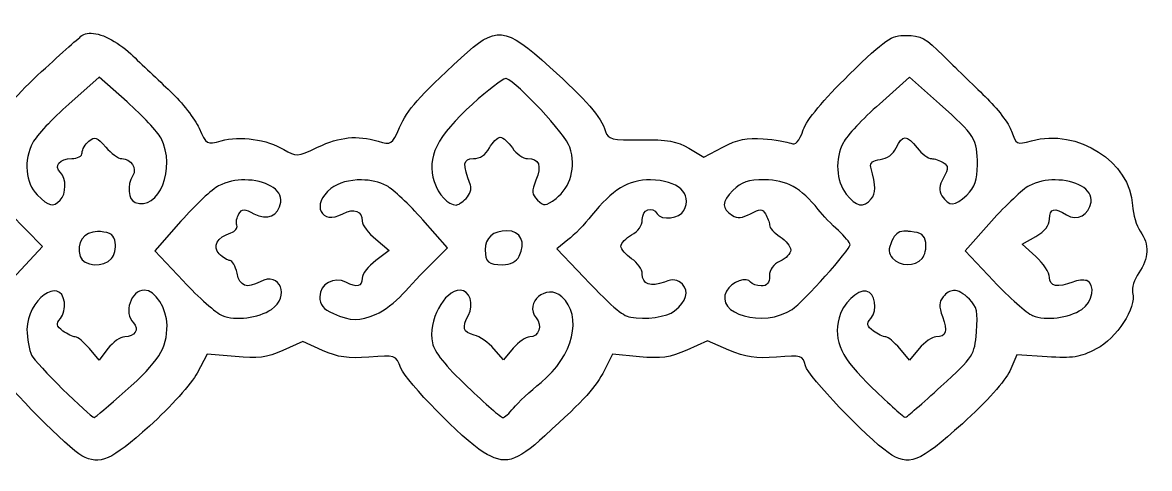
# Model space of a CAD drawing. Header units: centimetres. Extents: x -10 to 10, y -11 to 10.9.
# Drawn here: x -2.83 to 6.19, y -10.96 to -7.39 of the extents above; entities that cross this region are included whole.
import ezdxf

# ---------------------------------------------------------------- set-up
doc = ezdxf.new("R2010")
doc.units = ezdxf.units.CM
doc.header["$MEASUREMENT"] = 0
doc.layers.add('Layer 1', color=7, linetype='Continuous')

msp = doc.modelspace()

# ---------------------------------------------------------------- linework, layer by layer
at = {"layer": 'Layer 1', "color": 43, "lineweight": 25}
for points, knots in [([(-2.29999, -7.47759), (-2.32019, -7.4788), (-2.33765, -7.48355), (-2.35208, -7.49247), (-2.35208, -7.49247), (-2.36973, -7.50338), (-2.5177, -7.63505), (-2.68033, -7.78434), (-2.68033, -7.78434), (-2.86903, -7.95756), (-3.00184, -8.11169), (-3.04827, -8.21015), (-3.04827, -8.21015), (-3.11306, -8.34757), (-3.1302, -8.36172), (-3.20537, -8.34079), (-3.20537, -8.34079), (-3.36766, -8.2956), (-3.56282, -8.31337), (-3.71469, -8.38792), (-3.71469, -8.38792), (-3.71469, -8.38792), (-3.86765, -8.46316), (-3.86765, -8.46316), (-3.86765, -8.46316), (-3.86765, -8.46316), (-4.00325, -8.39536), (-4.00325, -8.39536), (-4.00325, -8.39536), (-4.10415, -8.34491), (-4.20107, -8.32872), (-4.37945, -8.33169), (-4.37945, -8.33169), (-4.37945, -8.33169), (-4.62006, -8.335), (-4.62006, -8.335), (-4.62006, -8.335), (-4.62006, -8.335), (-4.69613, -8.19113), (-4.69613, -8.19113), (-4.69613, -8.19113), (-4.73831, -8.11163), (-4.90991, -7.92188), (-5.0773, -7.77028), (-5.0773, -7.77028), (-5.49458, -7.39233), (-5.52758, -7.39332), (-5.93389, -7.78516), (-5.93389, -7.78516), (-6.121, -7.96561), (-6.25797, -8.12984), (-6.29935, -8.22338), (-6.29935, -8.22338), (-6.36381, -8.36909), (-6.36868, -8.37224), (-6.47546, -8.34162), (-6.47546, -8.34162), (-6.65057, -8.2914), (-6.77654, -8.3049), (-6.96907, -8.39454), (-6.96907, -8.39454), (-7.11993, -8.46477), (-7.16049, -8.50422), (-7.21877, -8.63597), (-7.21877, -8.63597), (-7.25699, -8.72238), (-7.28049, -8.82321), (-7.27086, -8.86004), (-7.27086, -8.86004), (-7.26123, -8.89687), (-7.28418, -8.97929), (-7.32212, -9.04359), (-7.32212, -9.04359), (-7.39306, -9.16383), (-7.38723, -9.29512), (-7.30641, -9.39251), (-7.30641, -9.39251), (-7.2854, -9.41782), (-7.26471, -9.49841), (-7.26093, -9.57193), (-7.26093, -9.57193), (-7.25181, -9.74928), (-7.11128, -9.93054), (-6.91449, -10.01759), (-6.91449, -10.01759), (-6.79093, -10.07224), (-6.71685, -10.0816), (-6.5449, -10.06555), (-6.5449, -10.06555), (-6.5449, -10.06555), (-6.33075, -10.04571), (-6.33075, -10.04571), (-6.33075, -10.04571), (-6.33075, -10.04571), (-6.28445, -10.15568), (-6.28445, -10.15568), (-6.28445, -10.15568), (-6.23692, -10.26944), (-6.15209, -10.36414), (-5.79662, -10.69725), (-5.79662, -10.69725), (-5.51721, -10.95908), (-5.40274, -10.95819), (-5.1393, -10.69229), (-5.1393, -10.69229), (-5.07256, -10.62493), (-4.94705, -10.5043), (-4.86066, -10.4244), (-4.86066, -10.4244), (-4.77427, -10.3445), (-4.68479, -10.22617), (-4.6614, -10.16147), (-4.6614, -10.16147), (-4.6614, -10.16147), (-4.61841, -10.04406), (-4.61841, -10.04406), (-4.61841, -10.04406), (-4.61841, -10.04406), (-4.39517, -10.06473), (-4.39517, -10.06473), (-4.39517, -10.06473), (-4.20933, -10.082), (-4.14229, -10.07246), (-3.99747, -10.01016), (-3.99747, -10.01016), (-3.82702, -9.93684), (-3.8209, -9.93683), (-3.72793, -9.99776), (-3.72793, -9.99776), (-3.65728, -10.04406), (-3.56397, -10.06037), (-3.36578, -10.06225), (-3.36578, -10.06225), (-3.09927, -10.06476), (-3.09938, -10.06498), (-3.03009, -10.18131), (-3.03009, -10.18131), (-2.95545, -10.30663), (-2.46418, -10.80032), (-2.35706, -10.85765), (-2.35706, -10.85765), (-2.21155, -10.93552), (-2.12526, -10.89787), (-1.81714, -10.62035), (-1.81714, -10.62035), (-1.64455, -10.46491), (-1.48026, -10.28279), (-1.43432, -10.19619), (-1.43432, -10.19619), (-1.43432, -10.19619), (-1.35412, -10.04405), (-1.35412, -10.04405), (-1.35412, -10.04405), (-1.35412, -10.04405), (-1.13088, -10.06472), (-1.13088, -10.06472), (-1.13088, -10.06472), (-0.94783, -10.08173), (-0.8783, -10.07272), (-0.74806, -10.01511), (-0.74806, -10.01511), (-0.74806, -10.01511), (-0.58931, -9.94483), (-0.58931, -9.94483), (-0.58931, -9.94483), (-0.58931, -9.94483), (-0.43056, -10.01511), (-0.43056, -10.01511), (-0.43056, -10.01511), (-0.30545, -10.07046), (-0.22602, -10.08148), (-0.05849, -10.06803), (-0.05849, -10.06803), (0.15309, -10.05105), (0.15372, -10.05202), (0.197, -10.1565), (0.197, -10.1565), (0.24378, -10.26944), (0.68785, -10.72226), (0.85515, -10.82788), (0.85515, -10.82788), (1.02659, -10.93611), (1.11535, -10.91269), (1.35042, -10.69724), (1.35042, -10.69724), (1.67944, -10.39568), (1.75515, -10.31243), (1.82584, -10.17386), (1.82584, -10.17386), (1.82584, -10.17386), (1.89116, -10.0457), (1.89116, -10.0457), (1.89116, -10.0457), (1.89116, -10.0457), (2.10613, -10.06554), (2.10613, -10.06554), (2.10613, -10.06554), (2.28175, -10.08194), (2.35056, -10.07274), (2.48647, -10.01262), (2.48647, -10.01262), (2.48647, -10.01262), (2.65266, -9.93903), (2.65266, -9.93903), (2.65266, -9.93903), (2.65266, -9.93903), (2.82299, -10.01179), (2.82299, -10.01179), (2.82299, -10.01179), (2.95786, -10.0698), (3.03697, -10.08143), (3.20416, -10.06801), (3.20416, -10.06801), (3.40815, -10.05163), (3.41536, -10.05408), (3.4365, -10.13829), (3.4365, -10.13829), (3.45758, -10.2223), (3.92404, -10.71158), (4.09879, -10.83282), (4.09879, -10.83282), (4.26281, -10.94662), (4.34644, -10.91442), (4.69245, -10.60131), (4.69245, -10.60131), (4.88993, -10.42262), (5.03674, -10.25947), (5.07196, -10.17963), (5.07196, -10.17963), (5.07196, -10.17963), (5.12901, -10.04899), (5.12901, -10.04899), (5.12901, -10.04899), (5.12901, -10.04899), (5.37044, -10.06553), (5.37044, -10.06553), (5.37044, -10.06553), (5.57655, -10.07974), (5.63331, -10.07113), (5.76401, -10.00352), (5.76401, -10.00352), (5.92996, -9.91768), (6.0869, -9.67517), (6.05588, -9.5529), (6.05588, -9.5529), (6.0468, -9.51709), (6.06905, -9.44615), (6.10549, -9.39498), (6.10549, -9.39498), (6.18622, -9.2816), (6.19059, -9.16675), (6.11707, -9.06177), (6.11707, -9.06177), (6.08668, -9.01838), (6.05843, -8.92623), (6.05506, -8.85672), (6.05506, -8.85672), (6.03811, -8.50727), (5.61487, -8.23551), (5.2456, -8.33748), (5.2456, -8.33748), (5.12522, -8.37072), (5.12146, -8.36879), (5.08602, -8.26141), (5.08602, -8.26141), (5.066, -8.20076), (4.971, -8.07619), (4.87518, -7.98442), (4.87518, -7.98442), (4.77937, -7.89266), (4.62839, -7.74493), (4.53949, -7.65617), (4.53949, -7.65617), (4.40113, -7.51802), (4.35784, -7.49494), (4.24266, -7.49494), (4.24266, -7.49494), (4.11882, -7.49494), (4.0826, -7.51986), (3.78625, -7.80913), (3.78625, -7.80913), (3.57812, -8.01229), (3.44828, -8.16854), (3.41831, -8.25148), (3.41831, -8.25148), (3.38425, -8.34577), (3.35836, -8.37454), (3.31992, -8.35814), (3.31992, -8.35814), (3.29115, -8.34587), (3.19093, -8.3292), (3.0975, -8.32176), (3.0975, -8.32176), (2.96662, -8.31133), (2.89258, -8.32631), (2.77504, -8.38791), (2.77504, -8.38791), (2.77504, -8.38791), (2.62208, -8.46811), (2.62208, -8.46811), (2.62208, -8.46811), (2.62208, -8.46811), (2.50302, -8.39783), (2.50302, -8.39783), (2.50302, -8.39783), (2.40836, -8.34188), (2.32963, -8.32767), (2.12103, -8.33003), (2.12103, -8.33003), (1.88385, -8.33271), (1.85591, -8.32648), (1.83578, -8.26306), (1.83578, -8.26306), (1.798, -8.14402), (1.68507, -8.01332), (1.39012, -7.74878), (1.39012, -7.74878), (1.02548, -7.42173), (0.95864, -7.41514), (0.67905, -7.67354), (0.67905, -7.67354), (0.33439, -7.99209), (0.25011, -8.0873), (0.18626, -8.23165), (0.18626, -8.23165), (0.12544, -8.36913), (0.1205, -8.37208), (0.01428, -8.34162), (0.01428, -8.34162), (-0.15875, -8.29199), (-0.28722, -8.30454), (-0.47024, -8.38958), (-0.47024, -8.38958), (-0.6364, -8.46678), (-0.64175, -8.46777), (-0.74061, -8.40777), (-0.74061, -8.40777), (-0.87352, -8.32711), (-1.09291, -8.29642), (-1.24166, -8.33749), (-1.24166, -8.33749), (-1.35878, -8.36983), (-1.36165, -8.36757), (-1.41943, -8.23662), (-1.41943, -8.23662), (-1.45184, -8.16315), (-1.55531, -8.0309), (-1.64846, -7.9431), (-1.64846, -7.9431), (-1.74161, -7.85529), (-1.88377, -7.7209), (-1.96513, -7.64379), (-1.96513, -7.64379), (-2.07802, -7.53679), (-2.21244, -7.47233), (-2.29999, -7.4776), (-2.29999, -7.4776), (-2.29999, -7.4776), (-2.29999, -7.47759), (-2.29999, -7.47759)], [0, 0, 0, 0, 0.010989, 0.010989, 0.010989, 0.010989, 0.021978, 0.021978, 0.021978, 0.021978, 0.032967, 0.032967, 0.032967, 0.032967, 0.043956, 0.043956, 0.043956, 0.043956, 0.0549451, 0.0549451, 0.0549451, 0.0549451, 0.0659341, 0.0659341, 0.0659341, 0.0659341, 0.0769231, 0.0769231, 0.0769231, 0.0769231, 0.0879121, 0.0879121, 0.0879121, 0.0879121, 0.0989011, 0.0989011, 0.0989011, 0.0989011, 0.1098901, 0.1098901, 0.1098901, 0.1098901, 0.1208791, 0.1208791, 0.1208791, 0.1208791, 0.1318681, 0.1318681, 0.1318681, 0.1318681, 0.1428571, 0.1428571, 0.1428571, 0.1428571, 0.1538462, 0.1538462, 0.1538462, 0.1538462, 0.1648352, 0.1648352, 0.1648352, 0.1648352, 0.1758242, 0.1758242, 0.1758242, 0.1758242, 0.1868132, 0.1868132, 0.1868132, 0.1868132, 0.1978022, 0.1978022, 0.1978022, 0.1978022, 0.2087912, 0.2087912, 0.2087912, 0.2087912, 0.2197802, 0.2197802, 0.2197802, 0.2197802, 0.2307692, 0.2307692, 0.2307692, 0.2307692, 0.2417582, 0.2417582, 0.2417582, 0.2417582, 0.2527473, 0.2527473, 0.2527473, 0.2527473, 0.2637363, 0.2637363, 0.2637363, 0.2637363, 0.2747253, 0.2747253, 0.2747253, 0.2747253, 0.2857143, 0.2857143, 0.2857143, 0.2857143, 0.2967033, 0.2967033, 0.2967033, 0.2967033, 0.3076923, 0.3076923, 0.3076923, 0.3076923, 0.3186813, 0.3186813, 0.3186813, 0.3186813, 0.3296703, 0.3296703, 0.3296703, 0.3296703, 0.3406593, 0.3406593, 0.3406593, 0.3406593, 0.3516484, 0.3516484, 0.3516484, 0.3516484, 0.3626374, 0.3626374, 0.3626374, 0.3626374, 0.3736264, 0.3736264, 0.3736264, 0.3736264, 0.3846154, 0.3846154, 0.3846154, 0.3846154, 0.3956044, 0.3956044, 0.3956044, 0.3956044, 0.4065934, 0.4065934, 0.4065934, 0.4065934, 0.4175824, 0.4175824, 0.4175824, 0.4175824, 0.4285714, 0.4285714, 0.4285714, 0.4285714, 0.4395604, 0.4395604, 0.4395604, 0.4395604, 0.4505495, 0.4505495, 0.4505495, 0.4505495, 0.4615385, 0.4615385, 0.4615385, 0.4615385, 0.4725275, 0.4725275, 0.4725275, 0.4725275, 0.4835165, 0.4835165, 0.4835165, 0.4835165, 0.4945055, 0.4945055, 0.4945055, 0.4945055, 0.5054945, 0.5054945, 0.5054945, 0.5054945, 0.5164835, 0.5164835, 0.5164835, 0.5164835, 0.5274725, 0.5274725, 0.5274725, 0.5274725, 0.5384615, 0.5384615, 0.5384615, 0.5384615, 0.5494505, 0.5494505, 0.5494505, 0.5494505, 0.5604396, 0.5604396, 0.5604396, 0.5604396, 0.5714286, 0.5714286, 0.5714286, 0.5714286, 0.5824176, 0.5824176, 0.5824176, 0.5824176, 0.5934066, 0.5934066, 0.5934066, 0.5934066, 0.6043956, 0.6043956, 0.6043956, 0.6043956, 0.6153846, 0.6153846, 0.6153846, 0.6153846, 0.6263736, 0.6263736, 0.6263736, 0.6263736, 0.6373626, 0.6373626, 0.6373626, 0.6373626, 0.6483516, 0.6483516, 0.6483516, 0.6483516, 0.6593407, 0.6593407, 0.6593407, 0.6593407, 0.6703297, 0.6703297, 0.6703297, 0.6703297, 0.6813187, 0.6813187, 0.6813187, 0.6813187, 0.6923077, 0.6923077, 0.6923077, 0.6923077, 0.7032967, 0.7032967, 0.7032967, 0.7032967, 0.7142857, 0.7142857, 0.7142857, 0.7142857, 0.7252747, 0.7252747, 0.7252747, 0.7252747, 0.7362637, 0.7362637, 0.7362637, 0.7362637, 0.7472527, 0.7472527, 0.7472527, 0.7472527, 0.7582418, 0.7582418, 0.7582418, 0.7582418, 0.7692308, 0.7692308, 0.7692308, 0.7692308, 0.7802198, 0.7802198, 0.7802198, 0.7802198, 0.7912088, 0.7912088, 0.7912088, 0.7912088, 0.8021978, 0.8021978, 0.8021978, 0.8021978, 0.8131868, 0.8131868, 0.8131868, 0.8131868, 0.8241758, 0.8241758, 0.8241758, 0.8241758, 0.8351648, 0.8351648, 0.8351648, 0.8351648, 0.8461538, 0.8461538, 0.8461538, 0.8461538, 0.8571429, 0.8571429, 0.8571429, 0.8571429, 0.8681319, 0.8681319, 0.8681319, 0.8681319, 0.8791209, 0.8791209, 0.8791209, 0.8791209, 0.8901099, 0.8901099, 0.8901099, 0.8901099, 0.9010989, 0.9010989, 0.9010989, 0.9010989, 0.9120879, 0.9120879, 0.9120879, 0.9120879, 0.9230769, 0.9230769, 0.9230769, 0.9230769, 0.9340659, 0.9340659, 0.9340659, 0.9340659, 0.9450549, 0.9450549, 0.9450549, 0.9450549, 0.956044, 0.956044, 0.956044, 0.956044, 0.967033, 0.967033, 0.967033, 0.967033, 0.978022, 0.978022, 0.978022, 0.978022, 1, 1, 1, 1]), ([(-2.21978, -7.82981), (-2.21978, -7.82981), (-1.99571, -8.02742), (-1.99571, -8.02742), (-1.99571, -8.02742), (-1.87234, -8.13618), (-1.74992, -8.26635), (-1.72369, -8.31681), (-1.72369, -8.31681), (-1.60051, -8.55371), (-1.74198, -8.90454), (-1.93122, -8.83192), (-1.93122, -8.83192), (-1.98802, -8.81012), (-1.9978, -8.69345), (-1.94941, -8.61695), (-1.94941, -8.61695), (-1.91278, -8.55903), (-1.96433, -8.48052), (-2.03871, -8.48052), (-2.03871, -8.48052), (-2.06535, -8.48052), (-2.12319, -8.4387), (-2.16687, -8.38792), (-2.16687, -8.38792), (-2.23523, -8.30844), (-2.2536, -8.3016), (-2.30082, -8.34079), (-2.30082, -8.34079), (-2.33099, -8.36583), (-2.35539, -8.40765), (-2.35539, -8.43339), (-2.35539, -8.43339), (-2.35539, -8.46036), (-2.39111, -8.48052), (-2.4389, -8.48052), (-2.4389, -8.48052), (-2.53635, -8.48052), (-2.58278, -8.53839), (-2.52902, -8.59214), (-2.52902, -8.59214), (-2.47918, -8.64198), (-2.48113, -8.76171), (-2.53233, -8.8129), (-2.53233, -8.8129), (-2.59063, -8.87119), (-2.62018, -8.86478), (-2.71423, -8.77073), (-2.71423, -8.77073), (-2.81059, -8.67437), (-2.82559, -8.49729), (-2.74978, -8.3507), (-2.74978, -8.3507), (-2.72347, -8.29981), (-2.59362, -8.16162), (-2.46122, -8.04395), (-2.46122, -8.04395), (-2.46122, -8.04395), (-2.21979, -7.8298), (-2.21979, -7.8298), (-2.21979, -7.8298), (-2.21979, -7.8298), (-2.21978, -7.82981), (-2.21978, -7.82981)], [0, 0, 0, 0, 0.0588235, 0.0588235, 0.0588235, 0.0588235, 0.1176471, 0.1176471, 0.1176471, 0.1176471, 0.1764706, 0.1764706, 0.1764706, 0.1764706, 0.2352941, 0.2352941, 0.2352941, 0.2352941, 0.2941176, 0.2941176, 0.2941176, 0.2941176, 0.3529412, 0.3529412, 0.3529412, 0.3529412, 0.4117647, 0.4117647, 0.4117647, 0.4117647, 0.4705882, 0.4705882, 0.4705882, 0.4705882, 0.5294118, 0.5294118, 0.5294118, 0.5294118, 0.5882353, 0.5882353, 0.5882353, 0.5882353, 0.6470588, 0.6470588, 0.6470588, 0.6470588, 0.7058824, 0.7058824, 0.7058824, 0.7058824, 0.7647059, 0.7647059, 0.7647059, 0.7647059, 0.8235294, 0.8235294, 0.8235294, 0.8235294, 0.8823529, 0.8823529, 0.8823529, 0.8823529, 1, 1, 1, 1]), ([(1.03624, -7.84056), (1.03811, -7.8402), (1.03929, -7.84018), (1.04037, -7.84056), (1.04037, -7.84056), (1.1322, -7.87308), (1.51556, -8.28697), (1.54969, -8.3904), (1.54969, -8.3904), (1.60124, -8.5466), (1.55658, -8.71099), (1.4389, -8.79885), (1.4389, -8.79885), (1.35341, -8.86268), (1.34243, -8.86362), (1.2909, -8.81208), (1.2909, -8.81208), (1.24355, -8.76473), (1.24168, -8.74105), (1.27767, -8.65416), (1.27767, -8.65416), (1.32611, -8.5372), (1.3044, -8.48053), (1.2107, -8.48053), (1.2107, -8.48053), (1.17486, -8.48053), (1.12059, -8.44208), (1.08998, -8.39537), (1.08998, -8.39537), (1.05937, -8.34865), (1.01514, -8.31021), (0.99241, -8.31021), (0.99241, -8.31021), (0.96969, -8.31021), (0.93059, -8.34866), (0.90559, -8.39537), (0.90559, -8.39537), (0.87617, -8.45033), (0.83106, -8.48053), (0.77743, -8.48053), (0.77743, -8.48053), (0.69332, -8.48053), (0.68929, -8.52233), (0.75511, -8.69385), (0.75511, -8.69385), (0.76561, -8.72121), (0.74917, -8.76842), (0.71873, -8.79886), (0.71873, -8.79886), (0.68829, -8.8293), (0.65286, -8.85317), (0.64018, -8.8526), (0.64018, -8.8526), (0.57208, -8.84955), (0.49872, -8.7716), (0.46324, -8.66408), (0.46324, -8.66408), (0.40017, -8.47296), (0.48503, -8.30193), (0.77082, -8.04396), (0.77082, -8.04396), (0.89365, -7.93309), (1.00812, -7.84601), (1.03623, -7.84056), (1.03623, -7.84056), (1.03623, -7.84056), (1.03624, -7.84056), (1.03624, -7.84056)], [0, 0, 0, 0, 0.0555556, 0.0555556, 0.0555556, 0.0555556, 0.1111111, 0.1111111, 0.1111111, 0.1111111, 0.1666667, 0.1666667, 0.1666667, 0.1666667, 0.2222222, 0.2222222, 0.2222222, 0.2222222, 0.2777778, 0.2777778, 0.2777778, 0.2777778, 0.3333333, 0.3333333, 0.3333333, 0.3333333, 0.3888889, 0.3888889, 0.3888889, 0.3888889, 0.4444444, 0.4444444, 0.4444444, 0.4444444, 0.5, 0.5, 0.5, 0.5, 0.5555556, 0.5555556, 0.5555556, 0.5555556, 0.6111111, 0.6111111, 0.6111111, 0.6111111, 0.6666667, 0.6666667, 0.6666667, 0.6666667, 0.7222222, 0.7222222, 0.7222222, 0.7222222, 0.7777778, 0.7777778, 0.7777778, 0.7777778, 0.8333333, 0.8333333, 0.8333333, 0.8333333, 0.8888889, 0.8888889, 0.8888889, 0.8888889, 1, 1, 1, 1]), ([(4.26912, -7.82981), (4.26912, -7.82981), (4.50973, -8.04313), (4.50973, -8.04313), (4.50973, -8.04313), (4.79424, -8.29599), (4.81317, -8.32561), (4.81317, -8.53013), (4.81317, -8.53013), (4.81317, -8.65241), (4.79423, -8.70617), (4.72718, -8.77322), (4.72718, -8.77322), (4.63536, -8.86504), (4.58367, -8.86574), (4.52792, -8.77735), (4.52792, -8.77735), (4.50309, -8.73798), (4.50705, -8.6972), (4.54115, -8.63348), (4.54115, -8.63348), (4.58251, -8.55619), (4.58222, -8.53979), (4.5395, -8.51276), (4.5395, -8.51276), (4.51234, -8.49558), (4.46976, -8.4808), (4.44442, -8.48051), (4.44442, -8.48051), (4.41908, -8.48022), (4.36789, -8.44206), (4.33115, -8.39535), (4.33115, -8.39535), (4.24733, -8.28879), (4.21039, -8.28855), (4.16248, -8.3937), (4.16248, -8.3937), (4.13899, -8.44526), (4.09023, -8.48074), (4.03515, -8.48713), (4.03515, -8.48713), (3.97583, -8.49401), (3.95114, -8.51428), (3.95991, -8.54831), (3.95991, -8.54831), (4.00087, -8.70718), (4.00121, -8.75719), (3.96322, -8.80297), (3.96322, -8.80297), (3.90175, -8.87704), (3.84194, -8.86535), (3.7623, -8.76411), (3.7623, -8.76411), (3.68036, -8.65994), (3.67099, -8.4841), (3.73998, -8.3507), (3.73998, -8.3507), (3.76629, -8.29981), (3.89603, -8.16172), (4.02854, -8.04395), (4.02854, -8.04395), (4.02854, -8.04395), (4.26915, -7.8298), (4.26915, -7.8298), (4.26915, -7.8298), (4.26915, -7.8298), (4.26912, -7.82981), (4.26912, -7.82981)], [0, 0, 0, 0, 0.0555556, 0.0555556, 0.0555556, 0.0555556, 0.1111111, 0.1111111, 0.1111111, 0.1111111, 0.1666667, 0.1666667, 0.1666667, 0.1666667, 0.2222222, 0.2222222, 0.2222222, 0.2222222, 0.2777778, 0.2777778, 0.2777778, 0.2777778, 0.3333333, 0.3333333, 0.3333333, 0.3333333, 0.3888889, 0.3888889, 0.3888889, 0.3888889, 0.4444444, 0.4444444, 0.4444444, 0.4444444, 0.5, 0.5, 0.5, 0.5, 0.5555556, 0.5555556, 0.5555556, 0.5555556, 0.6111111, 0.6111111, 0.6111111, 0.6111111, 0.6666667, 0.6666667, 0.6666667, 0.6666667, 0.7222222, 0.7222222, 0.7222222, 0.7222222, 0.7777778, 0.7777778, 0.7777778, 0.7777778, 0.8333333, 0.8333333, 0.8333333, 0.8333333, 0.8888889, 0.8888889, 0.8888889, 0.8888889, 1, 1, 1, 1]), ([(-3.37072, -8.65002), (-3.19434, -8.65002), (-3.19264, -8.65072), (-2.93333, -8.91708), (-2.93333, -8.91708), (-2.93333, -8.91708), (-2.67288, -9.18497), (-2.67288, -9.18497), (-2.67288, -9.18497), (-2.67288, -9.18497), (-2.91349, -9.44211), (-2.91349, -9.44211), (-2.91349, -9.44211), (-3.04574, -9.58347), (-3.1974, -9.71492), (-3.25001, -9.73481), (-3.25001, -9.73481), (-3.51677, -9.83567), (-3.81016, -9.66245), (-3.64771, -9.49999), (-3.64771, -9.49999), (-3.57182, -9.42411), (-3.52576, -9.41374), (-3.49392, -9.46526), (-3.49392, -9.46526), (-3.48237, -9.48395), (-3.44337, -9.49916), (-3.4071, -9.49916), (-3.4071, -9.49916), (-3.36062, -9.49916), (-3.34095, -9.47581), (-3.34095, -9.41978), (-3.34095, -9.41978), (-3.34095, -9.36797), (-3.31115, -9.32677), (-3.25579, -9.30154), (-3.25579, -9.30154), (-3.20907, -9.28025), (-3.17063, -9.24716), (-3.17063, -9.22795), (-3.17063, -9.22795), (-3.17063, -9.20874), (-3.20908, -9.16025), (-3.25579, -9.11964), (-3.25579, -9.11964), (-3.30251, -9.07902), (-3.34149, -9.02883), (-3.34178, -9.00885), (-3.34178, -9.00885), (-3.34328, -8.90425), (-3.39791, -8.87926), (-3.52533, -8.92534), (-3.52533, -8.92534), (-3.63242, -8.96406), (-3.65452, -8.96402), (-3.6816, -8.92121), (-3.6816, -8.92121), (-3.72838, -8.84724), (-3.72279, -8.82514), (-3.63116, -8.73352), (-3.63116, -8.73352), (-3.56396, -8.66632), (-3.51339, -8.65001), (-3.37071, -8.65001), (-3.37071, -8.65001), (-3.37071, -8.65001), (-3.37072, -8.65002), (-3.37072, -8.65002)], [0, 0, 0, 0, 0.0555556, 0.0555556, 0.0555556, 0.0555556, 0.1111111, 0.1111111, 0.1111111, 0.1111111, 0.1666667, 0.1666667, 0.1666667, 0.1666667, 0.2222222, 0.2222222, 0.2222222, 0.2222222, 0.2777778, 0.2777778, 0.2777778, 0.2777778, 0.3333333, 0.3333333, 0.3333333, 0.3333333, 0.3888889, 0.3888889, 0.3888889, 0.3888889, 0.4444444, 0.4444444, 0.4444444, 0.4444444, 0.5, 0.5, 0.5, 0.5, 0.5555556, 0.5555556, 0.5555556, 0.5555556, 0.6111111, 0.6111111, 0.6111111, 0.6111111, 0.6666667, 0.6666667, 0.6666667, 0.6666667, 0.7222222, 0.7222222, 0.7222222, 0.7222222, 0.7777778, 0.7777778, 0.7777778, 0.7777778, 0.8333333, 0.8333333, 0.8333333, 0.8333333, 0.8888889, 0.8888889, 0.8888889, 0.8888889, 1, 1, 1, 1]), ([(-1.05231, -8.65085), (-0.89424, -8.65135), (-0.74968, -8.72355), (-0.7654, -8.82862), (-0.7654, -8.82862), (-0.7818, -8.93821), (-0.87418, -8.97844), (-0.97955, -8.92205), (-0.97955, -8.92205), (-1.05684, -8.88069), (-1.0731, -8.88098), (-1.10027, -8.9237), (-1.10027, -8.9237), (-1.11755, -8.95086), (-1.125, -8.99142), (-1.11681, -9.01382), (-1.11681, -9.01382), (-1.10862, -9.03622), (-1.13003, -9.06316), (-1.16477, -9.07418), (-1.16477, -9.07418), (-1.27531, -9.10927), (-1.31663, -9.18443), (-1.25737, -9.24368), (-1.25737, -9.24368), (-1.22882, -9.27223), (-1.18992, -9.29577), (-1.17138, -9.29577), (-1.17138, -9.29577), (-1.15284, -9.29577), (-1.12747, -9.34141), (-1.11516, -9.39747), (-1.11516, -9.39747), (-1.09181, -9.50377), (-1.03778, -9.52342), (-0.92912, -9.46527), (-0.92912, -9.46527), (-0.76976, -9.37998), (-0.68653, -9.58642), (-0.83982, -9.68686), (-0.83982, -9.68686), (-0.94595, -9.7564), (-1.12741, -9.77894), (-1.23421, -9.73564), (-1.23421, -9.73564), (-1.28093, -9.7167), (-1.42179, -9.59263), (-1.54675, -9.45948), (-1.54675, -9.45948), (-1.54675, -9.45948), (-1.77413, -9.21722), (-1.77413, -9.21722), (-1.77413, -9.21722), (-1.77413, -9.21722), (-1.56412, -8.98158), (-1.56412, -8.98158), (-1.56412, -8.98158), (-1.44893, -8.85197), (-1.31321, -8.72429), (-1.26233, -8.69798), (-1.26233, -8.69798), (-1.19864, -8.66505), (-1.12417, -8.65062), (-1.05232, -8.65085), (-1.05232, -8.65085), (-1.05232, -8.65085), (-1.05231, -8.65085), (-1.05231, -8.65085)], [0, 0, 0, 0, 0.0555556, 0.0555556, 0.0555556, 0.0555556, 0.1111111, 0.1111111, 0.1111111, 0.1111111, 0.1666667, 0.1666667, 0.1666667, 0.1666667, 0.2222222, 0.2222222, 0.2222222, 0.2222222, 0.2777778, 0.2777778, 0.2777778, 0.2777778, 0.3333333, 0.3333333, 0.3333333, 0.3333333, 0.3888889, 0.3888889, 0.3888889, 0.3888889, 0.4444444, 0.4444444, 0.4444444, 0.4444444, 0.5, 0.5, 0.5, 0.5, 0.5555556, 0.5555556, 0.5555556, 0.5555556, 0.6111111, 0.6111111, 0.6111111, 0.6111111, 0.6666667, 0.6666667, 0.6666667, 0.6666667, 0.7222222, 0.7222222, 0.7222222, 0.7222222, 0.7777778, 0.7777778, 0.7777778, 0.7777778, 0.8333333, 0.8333333, 0.8333333, 0.8333333, 0.8888889, 0.8888889, 0.8888889, 0.8888889, 1, 1, 1, 1]), ([(-0.11965, -8.65085), (-0.04763, -8.65163), (0.0248, -8.66749), (0.08375, -8.69881), (0.08375, -8.69881), (0.13421, -8.72561), (0.26388, -8.84751), (0.37231, -8.97001), (0.37231, -8.97001), (0.37231, -8.97001), (0.56992, -9.19325), (0.56992, -9.19325), (0.56992, -9.19325), (0.56992, -9.19325), (0.44094, -9.32223), (0.44094, -9.32223), (0.44094, -9.32223), (0.36988, -9.39327), (0.26574, -9.50269), (0.21026, -9.56532), (0.21026, -9.56532), (0.15477, -9.62794), (0.06012, -9.69954), (-0.00058, -9.7249), (-0.00058, -9.7249), (-0.13768, -9.78218), (-0.20262, -9.78173), (-0.34288, -9.72076), (-0.34288, -9.72076), (-0.42653, -9.6844), (-0.45285, -9.65158), (-0.45285, -9.58516), (-0.45285, -9.58516), (-0.45285, -9.48484), (-0.33634, -9.42046), (-0.24284, -9.46941), (-0.24284, -9.46941), (-0.15483, -9.51549), (-0.11303, -9.50553), (-0.11303, -9.43799), (-0.11303, -9.43799), (-0.11303, -9.40413), (-0.0642, -9.34058), (-0.00472, -9.2966), (-0.00472, -9.2966), (-0.00472, -9.2966), (0.10277, -9.2164), (0.10277, -9.2164), (0.10277, -9.2164), (0.10277, -9.2164), (-0.00472, -9.12628), (-0.00472, -9.12628), (-0.00472, -9.12628), (-0.0642, -9.07662), (-0.11303, -9.011), (-0.11303, -8.98076), (-0.11303, -8.98076), (-0.11303, -8.89884), (-0.17731, -8.87415), (-0.26682, -8.92206), (-0.26682, -8.92206), (-0.44356, -9.01665), (-0.52488, -8.84721), (-0.36356, -8.72032), (-0.36356, -8.72032), (-0.30404, -8.6735), (-0.21225, -8.64986), (-0.11965, -8.65087), (-0.11965, -8.65087), (-0.11965, -8.65087), (-0.11965, -8.65085), (-0.11965, -8.65085)], [0, 0, 0, 0, 0.0526316, 0.0526316, 0.0526316, 0.0526316, 0.1052632, 0.1052632, 0.1052632, 0.1052632, 0.1578947, 0.1578947, 0.1578947, 0.1578947, 0.2105263, 0.2105263, 0.2105263, 0.2105263, 0.2631579, 0.2631579, 0.2631579, 0.2631579, 0.3157895, 0.3157895, 0.3157895, 0.3157895, 0.3684211, 0.3684211, 0.3684211, 0.3684211, 0.4210526, 0.4210526, 0.4210526, 0.4210526, 0.4736842, 0.4736842, 0.4736842, 0.4736842, 0.5263158, 0.5263158, 0.5263158, 0.5263158, 0.5789474, 0.5789474, 0.5789474, 0.5789474, 0.6315789, 0.6315789, 0.6315789, 0.6315789, 0.6842105, 0.6842105, 0.6842105, 0.6842105, 0.7368421, 0.7368421, 0.7368421, 0.7368421, 0.7894737, 0.7894737, 0.7894737, 0.7894737, 0.8421053, 0.8421053, 0.8421053, 0.8421053, 0.8947368, 0.8947368, 0.8947368, 0.8947368, 1, 1, 1, 1]), ([(2.19545, -8.65085), (2.41504, -8.65238), (2.5331, -8.76079), (2.46334, -8.89642), (2.46334, -8.89642), (2.43048, -8.96032), (2.28292, -8.97796), (2.24837, -8.92205), (2.24837, -8.92205), (2.20826, -8.85715), (2.12931, -8.88737), (2.12931, -8.96753), (2.12931, -8.96753), (2.12931, -9.01723), (2.09746, -9.06303), (2.04415, -9.09155), (2.04415, -9.09155), (1.99744, -9.11655), (1.95899, -9.15723), (1.95899, -9.18167), (1.95899, -9.18167), (1.95899, -9.20611), (1.99744, -9.25111), (2.04415, -9.28172), (2.04415, -9.28172), (2.09087, -9.31233), (2.12931, -9.36663), (2.12931, -9.40244), (2.12931, -9.40244), (2.12931, -9.48647), (2.19597, -9.51063), (2.30873, -9.46776), (2.30873, -9.46776), (2.37792, -9.44146), (2.41078, -9.44579), (2.45094, -9.48595), (2.45094, -9.48595), (2.5066, -9.54161), (2.48351, -9.62077), (2.38893, -9.69927), (2.38893, -9.69927), (2.33194, -9.74657), (2.14753, -9.7725), (2.0367, -9.74888), (2.0367, -9.74888), (1.96018, -9.73257), (1.89881, -9.67901), (1.60923, -9.3735), (1.60923, -9.3735), (1.60923, -9.3735), (1.44635, -9.20152), (1.44635, -9.20152), (1.44635, -9.20152), (1.44635, -9.20152), (1.53482, -9.13124), (1.53482, -9.13124), (1.53482, -9.13124), (1.58367, -9.09282), (1.66914, -9.00452), (1.72416, -8.93528), (1.72416, -8.93528), (1.88776, -8.72942), (2.02004, -8.64963), (2.19545, -8.65085)], [0, 0, 0, 0, 0.0588235, 0.0588235, 0.0588235, 0.0588235, 0.1176471, 0.1176471, 0.1176471, 0.1176471, 0.1764706, 0.1764706, 0.1764706, 0.1764706, 0.2352941, 0.2352941, 0.2352941, 0.2352941, 0.2941176, 0.2941176, 0.2941176, 0.2941176, 0.3529412, 0.3529412, 0.3529412, 0.3529412, 0.4117647, 0.4117647, 0.4117647, 0.4117647, 0.4705882, 0.4705882, 0.4705882, 0.4705882, 0.5294118, 0.5294118, 0.5294118, 0.5294118, 0.5882353, 0.5882353, 0.5882353, 0.5882353, 0.6470588, 0.6470588, 0.6470588, 0.6470588, 0.7058824, 0.7058824, 0.7058824, 0.7058824, 0.7647059, 0.7647059, 0.7647059, 0.7647059, 0.8235294, 0.8235294, 0.8235294, 0.8235294, 0.8823529, 0.8823529, 0.8823529, 0.8823529, 1, 1, 1, 1]), ([(3.10826, -8.65002), (3.28424, -8.65002), (3.40258, -8.71541), (3.53821, -8.88732), (3.53821, -8.88732), (3.57527, -8.93429), (3.64774, -9.01061), (3.69944, -9.05682), (3.69944, -9.05682), (3.75114, -9.10302), (3.7937, -9.15344), (3.7937, -9.16927), (3.7937, -9.16927), (3.7937, -9.20954), (3.41894, -9.62714), (3.32903, -9.68686), (3.32903, -9.68686), (3.10272, -9.83719), (2.70537, -9.72552), (2.80482, -9.53969), (2.80482, -9.53969), (2.84404, -9.46642), (2.96792, -9.42076), (2.99747, -9.46858), (2.99747, -9.46858), (3.00793, -9.48551), (3.04637, -9.49917), (3.08263, -9.49917), (3.08263, -9.49917), (3.12911, -9.49917), (3.14795, -9.47582), (3.14795, -9.41979), (3.14795, -9.41979), (3.14795, -9.36798), (3.17774, -9.32678), (3.23311, -9.30155), (3.23311, -9.30155), (3.27982, -9.28026), (3.31827, -9.24025), (3.31827, -9.21225), (3.31827, -9.21225), (3.31827, -9.18425), (3.27982, -9.1362), (3.23311, -9.10559), (3.23311, -9.10559), (3.18639, -9.07498), (3.14823, -9.03254), (3.14795, -9.01133), (3.14795, -9.01133), (3.14766, -8.99012), (3.13289, -8.95085), (3.1157, -8.92369), (3.1157, -8.92369), (3.08868, -8.88097), (3.0731, -8.88067), (2.99581, -8.92204), (2.99581, -8.92204), (2.9321, -8.95614), (2.89049, -8.96011), (2.85112, -8.93527), (2.85112, -8.93527), (2.76274, -8.87952), (2.76344, -8.82782), (2.85525, -8.73601), (2.85525, -8.73601), (2.92381, -8.66745), (2.9751, -8.65002), (3.10826, -8.65002)], [0, 0, 0, 0, 0.0555556, 0.0555556, 0.0555556, 0.0555556, 0.1111111, 0.1111111, 0.1111111, 0.1111111, 0.1666667, 0.1666667, 0.1666667, 0.1666667, 0.2222222, 0.2222222, 0.2222222, 0.2222222, 0.2777778, 0.2777778, 0.2777778, 0.2777778, 0.3333333, 0.3333333, 0.3333333, 0.3333333, 0.3888889, 0.3888889, 0.3888889, 0.3888889, 0.4444444, 0.4444444, 0.4444444, 0.4444444, 0.5, 0.5, 0.5, 0.5, 0.5555556, 0.5555556, 0.5555556, 0.5555556, 0.6111111, 0.6111111, 0.6111111, 0.6111111, 0.6666667, 0.6666667, 0.6666667, 0.6666667, 0.7222222, 0.7222222, 0.7222222, 0.7222222, 0.7777778, 0.7777778, 0.7777778, 0.7777778, 0.8333333, 0.8333333, 0.8333333, 0.8333333, 0.8888889, 0.8888889, 0.8888889, 0.8888889, 1, 1, 1, 1]), ([(5.4366, -8.65085), (5.59439, -8.65127), (5.73923, -8.72354), (5.72351, -8.82862), (5.72351, -8.82862), (5.70805, -8.93198), (5.61102, -8.98245), (5.52755, -8.93032), (5.52755, -8.93032), (5.42898, -8.86876), (5.39054, -8.87792), (5.3903, -8.96422), (5.3903, -8.96422), (5.39017, -9.01471), (5.35289, -9.06181), (5.28033, -9.10313), (5.28033, -9.10313), (5.28033, -9.10313), (5.17036, -9.16597), (5.17036, -9.16597), (5.17036, -9.16597), (5.17036, -9.16597), (5.28033, -9.26436), (5.28033, -9.26436), (5.28033, -9.26436), (5.34087, -9.31845), (5.3903, -9.39374), (5.3903, -9.43138), (5.3903, -9.43138), (5.3903, -9.50377), (5.45496, -9.51611), (5.57716, -9.46776), (5.57716, -9.46776), (5.61453, -9.45297), (5.6646, -9.44825), (5.68795, -9.45701), (5.68795, -9.45701), (5.76072, -9.48429), (5.73609, -9.62986), (5.64909, -9.68687), (5.64909, -9.68687), (5.54296, -9.75641), (5.3615, -9.77895), (5.2547, -9.73565), (5.2547, -9.73565), (5.20798, -9.71671), (5.06782, -9.5925), (4.94299, -9.45949), (4.94299, -9.45949), (4.94299, -9.45949), (4.71561, -9.21723), (4.71561, -9.21723), (4.71561, -9.21723), (4.71561, -9.21723), (4.92562, -8.98159), (4.92562, -8.98159), (4.92562, -8.98159), (5.04111, -8.85198), (5.17695, -8.72443), (5.22741, -8.69799), (5.22741, -8.69799), (5.29054, -8.6649), (5.36487, -8.65067), (5.4366, -8.65086), (5.4366, -8.65086), (5.4366, -8.65086), (5.4366, -8.65085), (5.4366, -8.65085)], [0, 0, 0, 0, 0.0555556, 0.0555556, 0.0555556, 0.0555556, 0.1111111, 0.1111111, 0.1111111, 0.1111111, 0.1666667, 0.1666667, 0.1666667, 0.1666667, 0.2222222, 0.2222222, 0.2222222, 0.2222222, 0.2777778, 0.2777778, 0.2777778, 0.2777778, 0.3333333, 0.3333333, 0.3333333, 0.3333333, 0.3888889, 0.3888889, 0.3888889, 0.3888889, 0.4444444, 0.4444444, 0.4444444, 0.4444444, 0.5, 0.5, 0.5, 0.5, 0.5555556, 0.5555556, 0.5555556, 0.5555556, 0.6111111, 0.6111111, 0.6111111, 0.6111111, 0.6666667, 0.6666667, 0.6666667, 0.6666667, 0.7222222, 0.7222222, 0.7222222, 0.7222222, 0.7777778, 0.7777778, 0.7777778, 0.7777778, 0.8333333, 0.8333333, 0.8333333, 0.8333333, 0.8888889, 0.8888889, 0.8888889, 0.8888889, 1, 1, 1, 1]), ([(-2.23136, -9.06343), (-2.22407, -9.06335), (-2.2167, -9.06351), (-2.20904, -9.06426), (-2.20904, -9.06426), (-2.12584, -9.07232), (-2.09852, -9.09249), (-2.08998, -9.15273), (-2.08998, -9.15273), (-2.08387, -9.1958), (-2.09734, -9.25389), (-2.11975, -9.28089), (-2.11975, -9.28089), (-2.18142, -9.3552), (-2.34643, -9.34307), (-2.37193, -9.2627), (-2.37193, -9.2627), (-2.40649, -9.15382), (-2.34073, -9.06445), (-2.23137, -9.06344), (-2.23137, -9.06344), (-2.23137, -9.06344), (-2.23136, -9.06343), (-2.23136, -9.06343)], [0, 0, 0, 0, 0.1428571, 0.1428571, 0.1428571, 0.1428571, 0.2857143, 0.2857143, 0.2857143, 0.2857143, 0.4285714, 0.4285714, 0.4285714, 0.4285714, 0.5714286, 0.5714286, 0.5714286, 0.5714286, 0.7142857, 0.7142857, 0.7142857, 0.7142857, 1, 1, 1, 1]), ([(1.04617, -9.05764), (1.15487, -9.05764), (1.20162, -9.15359), (1.14456, -9.26021), (1.14456, -9.26021), (1.12083, -9.30455), (1.07315, -9.32966), (1.01227, -9.32966), (1.01227, -9.32966), (0.89821, -9.32966), (0.87171, -9.30713), (0.87171, -9.21142), (0.87171, -9.21142), (0.87171, -9.11299), (0.93473, -9.05763), (1.04617, -9.05763), (1.04617, -9.05763), (1.04617, -9.05763), (1.04617, -9.05764), (1.04617, -9.05764)], [0, 0, 0, 0, 0.1666667, 0.1666667, 0.1666667, 0.1666667, 0.3333333, 0.3333333, 0.3333333, 0.3333333, 0.5, 0.5, 0.5, 0.5, 0.6666667, 0.6666667, 0.6666667, 0.6666667, 1, 1, 1, 1]), ([(4.22447, -9.06178), (4.23153, -9.06138), (4.23936, -9.0615), (4.24762, -9.06178), (4.24762, -9.06178), (4.25706, -9.0621), (4.26693, -9.06317), (4.27821, -9.06426), (4.27821, -9.06426), (4.36347, -9.07248), (4.39116, -9.09213), (4.39975, -9.15273), (4.39975, -9.15273), (4.40586, -9.1958), (4.39239, -9.25389), (4.36998, -9.28089), (4.36998, -9.28089), (4.31659, -9.34522), (4.18716, -9.34322), (4.13268, -9.27758), (4.13268, -9.27758), (4.09929, -9.23735), (4.09819, -9.20613), (4.12855, -9.1395), (4.12855, -9.1395), (4.15314, -9.08554), (4.17506, -9.06462), (4.22446, -9.06178), (4.22446, -9.06178), (4.22446, -9.06178), (4.22447, -9.06178), (4.22447, -9.06178)], [0, 0, 0, 0, 0.1111111, 0.1111111, 0.1111111, 0.1111111, 0.2222222, 0.2222222, 0.2222222, 0.2222222, 0.3333333, 0.3333333, 0.3333333, 0.3333333, 0.4444444, 0.4444444, 0.4444444, 0.4444444, 0.5555556, 0.5555556, 0.5555556, 0.5555556, 0.6666667, 0.6666667, 0.6666667, 0.6666667, 0.7777778, 0.7777778, 0.7777778, 0.7777778, 1, 1, 1, 1]), ([(-1.85764, -9.53306), (-1.77098, -9.53306), (-1.67574, -9.67963), (-1.67574, -9.81335), (-1.67574, -9.81335), (-1.67574, -10.00038), (-1.73977, -10.10089), (-2.00978, -10.34086), (-2.00978, -10.34086), (-2.14071, -10.45722), (-2.25322, -10.55175), (-2.25948, -10.55087), (-2.25948, -10.55087), (-2.29542, -10.54591), (-2.72834, -10.11588), (-2.75971, -10.05395), (-2.75971, -10.05395), (-2.78038, -10.01313), (-2.79692, -9.91966), (-2.79692, -9.84642), (-2.79692, -9.84642), (-2.79692, -9.61332), (-2.5277, -9.41767), (-2.49761, -9.62896), (-2.49761, -9.62896), (-2.4915, -9.67184), (-2.50577, -9.73058), (-2.52986, -9.7596), (-2.52986, -9.7596), (-2.56638, -9.8036), (-2.56311, -9.82022), (-2.50919, -9.85965), (-2.50919, -9.85965), (-2.47362, -9.88566), (-2.42906, -9.90678), (-2.40997, -9.90678), (-2.40997, -9.90678), (-2.39089, -9.90678), (-2.34019, -9.94882), (-2.29752, -10.00021), (-2.29752, -10.00021), (-2.29752, -10.00021), (-2.2198, -10.09364), (-2.2198, -10.09364), (-2.2198, -10.09364), (-2.2198, -10.09364), (-2.14869, -10.00021), (-2.14869, -10.00021), (-2.14869, -10.00021), (-2.10968, -9.94882), (-2.04946, -9.90678), (-2.01474, -9.90678), (-2.01474, -9.90678), (-1.93433, -9.90678), (-1.89529, -9.84433), (-1.94446, -9.79516), (-1.94446, -9.79516), (-2.02543, -9.71419), (-1.96536, -9.53306), (-1.85764, -9.53306)], [0, 0, 0, 0, 0.0625, 0.0625, 0.0625, 0.0625, 0.125, 0.125, 0.125, 0.125, 0.1875, 0.1875, 0.1875, 0.1875, 0.25, 0.25, 0.25, 0.25, 0.3125, 0.3125, 0.3125, 0.3125, 0.375, 0.375, 0.375, 0.375, 0.4375, 0.4375, 0.4375, 0.4375, 0.5, 0.5, 0.5, 0.5, 0.5625, 0.5625, 0.5625, 0.5625, 0.625, 0.625, 0.625, 0.625, 0.6875, 0.6875, 0.6875, 0.6875, 0.75, 0.75, 0.75, 0.75, 0.8125, 0.8125, 0.8125, 0.8125, 0.875, 0.875, 0.875, 0.875, 1, 1, 1, 1]), ([(0.67079, -9.53306), (0.74713, -9.53306), (0.78479, -9.64612), (0.73776, -9.73398), (0.73776, -9.73398), (0.68372, -9.83496), (0.69389, -9.86948), (0.78324, -9.8919), (0.78324, -9.8919), (0.8279, -9.90311), (0.89896, -9.9525), (0.94116, -10.00104), (0.94116, -10.00104), (0.94116, -10.00104), (1.01805, -10.08951), (1.01805, -10.08951), (1.01805, -10.08951), (1.01805, -10.08951), (1.0966, -9.99773), (1.0966, -9.99773), (1.0966, -9.99773), (1.13964, -9.94768), (1.19855, -9.90678), (1.22806, -9.90678), (1.22806, -9.90678), (1.29974, -9.90678), (1.33156, -9.81642), (1.28098, -9.75547), (1.28098, -9.75547), (1.17777, -9.63112), (1.36414, -9.47641), (1.48521, -9.58597), (1.48521, -9.58597), (1.65493, -9.73957), (1.57689, -10.06119), (1.31902, -10.27058), (1.31902, -10.27058), (1.23194, -10.34129), (1.13314, -10.43335), (1.09909, -10.47563), (1.09909, -10.47563), (1.06503, -10.51791), (1.02605, -10.55253), (1.0131, -10.55253), (1.0131, -10.55253), (1.00015, -10.55253), (0.87318, -10.44161), (0.73033, -10.30614), (0.73033, -10.30614), (0.55407, -10.13898), (0.46376, -10.02649), (0.44921, -9.95557), (0.44921, -9.95557), (0.41315, -9.77977), (0.5422, -9.53306), (0.6708, -9.53306), (0.6708, -9.53306), (0.6708, -9.53306), (0.67079, -9.53306), (0.67079, -9.53306)], [0, 0, 0, 0, 0.0625, 0.0625, 0.0625, 0.0625, 0.125, 0.125, 0.125, 0.125, 0.1875, 0.1875, 0.1875, 0.1875, 0.25, 0.25, 0.25, 0.25, 0.3125, 0.3125, 0.3125, 0.3125, 0.375, 0.375, 0.375, 0.375, 0.4375, 0.4375, 0.4375, 0.4375, 0.5, 0.5, 0.5, 0.5, 0.5625, 0.5625, 0.5625, 0.5625, 0.625, 0.625, 0.625, 0.625, 0.6875, 0.6875, 0.6875, 0.6875, 0.75, 0.75, 0.75, 0.75, 0.8125, 0.8125, 0.8125, 0.8125, 0.875, 0.875, 0.875, 0.875, 1, 1, 1, 1]), ([(4.62218, -9.53637), (4.65985, -9.53412), (4.70054, -9.55685), (4.74868, -9.605), (4.74868, -9.605), (4.80945, -9.66577), (4.81823, -9.70647), (4.8049, -9.8671), (4.8049, -9.8671), (4.78937, -10.0544), (4.7861, -10.06007), (4.5213, -10.30366), (4.5213, -10.30366), (4.37366, -10.43948), (4.24456, -10.55059), (4.23522, -10.55088), (4.23522, -10.55088), (4.22588, -10.55117), (4.10835, -10.44628), (3.97394, -10.31689), (3.97394, -10.31689), (3.71938, -10.07182), (3.65849, -9.94334), (3.70605, -9.75382), (3.70605, -9.75382), (3.73434, -9.64112), (3.85109, -9.5267), (3.9235, -9.5405), (3.9235, -9.5405), (3.99541, -9.5542), (4.0173, -9.68942), (3.95905, -9.75961), (3.95905, -9.75961), (3.92253, -9.80361), (3.9258, -9.82023), (3.97972, -9.85966), (3.97972, -9.85966), (4.01529, -9.88567), (4.05985, -9.90679), (4.07894, -9.90679), (4.07894, -9.90679), (4.09802, -9.90679), (4.14864, -9.94883), (4.19139, -10.00022), (4.19139, -10.00022), (4.19139, -10.00022), (4.26911, -10.09365), (4.26911, -10.09365), (4.26911, -10.09365), (4.26911, -10.09365), (4.34683, -10.00022), (4.34683, -10.00022), (4.34683, -10.00022), (4.38957, -9.94883), (4.44988, -9.90679), (4.48078, -9.90679), (4.48078, -9.90679), (4.56312, -9.90679), (4.57794, -9.86196), (4.5337, -9.74473), (4.5337, -9.74473), (4.50278, -9.66281), (4.50363, -9.62902), (4.53866, -9.58681), (4.53866, -9.58681), (4.56515, -9.55489), (4.59287, -9.53812), (4.62217, -9.53637), (4.62217, -9.53637), (4.62217, -9.53637), (4.62218, -9.53637), (4.62218, -9.53637)], [0, 0, 0, 0, 0.0526316, 0.0526316, 0.0526316, 0.0526316, 0.1052632, 0.1052632, 0.1052632, 0.1052632, 0.1578947, 0.1578947, 0.1578947, 0.1578947, 0.2105263, 0.2105263, 0.2105263, 0.2105263, 0.2631579, 0.2631579, 0.2631579, 0.2631579, 0.3157895, 0.3157895, 0.3157895, 0.3157895, 0.3684211, 0.3684211, 0.3684211, 0.3684211, 0.4210526, 0.4210526, 0.4210526, 0.4210526, 0.4736842, 0.4736842, 0.4736842, 0.4736842, 0.5263158, 0.5263158, 0.5263158, 0.5263158, 0.5789474, 0.5789474, 0.5789474, 0.5789474, 0.6315789, 0.6315789, 0.6315789, 0.6315789, 0.6842105, 0.6842105, 0.6842105, 0.6842105, 0.7368421, 0.7368421, 0.7368421, 0.7368421, 0.7894737, 0.7894737, 0.7894737, 0.7894737, 0.8421053, 0.8421053, 0.8421053, 0.8421053, 0.8947368, 0.8947368, 0.8947368, 0.8947368, 1, 1, 1, 1])]:
    msp.add_open_spline(points, degree=3, knots=knots, dxfattribs=at)

doc.saveas('drawing.dxf')
